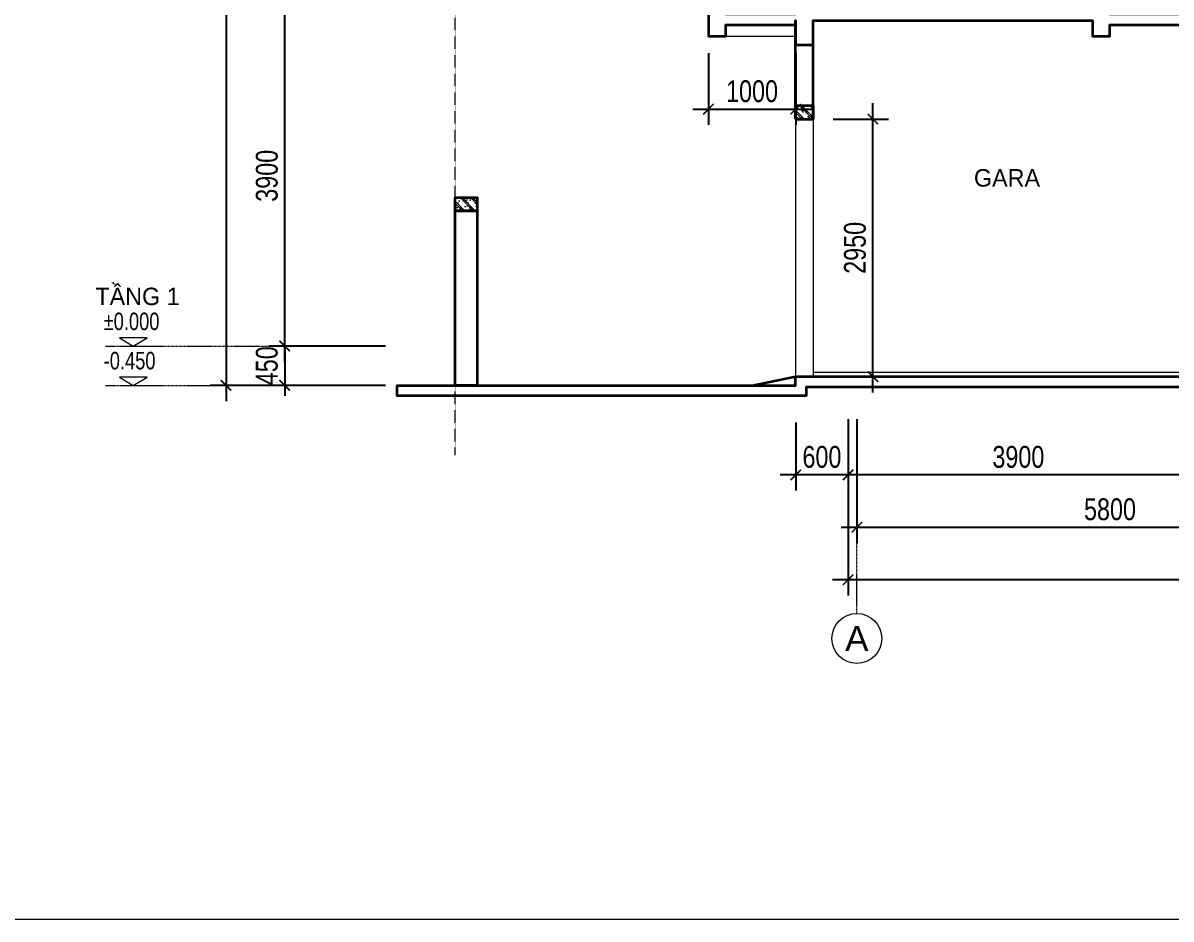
# Model space of a CAD drawing. Header units: millimetres. Extents: x 33748 to 451939, y -263262 to 62681.
# Drawn here: x 401792 to 414945, y 22261 to 32521 of the extents above; entities that cross this region are included whole.
import ezdxf
from ezdxf.enums import TextEntityAlignment as Align

# ---------------------------------------------------------------- set-up
doc = ezdxf.new("R2010")
doc.units = ezdxf.units.MM
doc.header["$PDMODE"] = 98
doc.linetypes.add('CENTER', pattern=[50.8, 31.75, -6.35, 6.35, -6.35])
doc.linetypes.add('HIDDEN', pattern=[0.375, 0.25, -0.125])
doc.layers.get('Defpoints').update_dxf_attribs({"color": 202, "lineweight": 13})
for name, color, linetype, lineweight in [('-CENTER', 143, 'CENTER', 13), ('-CONCRETE', 1, 'Continuous', 35), ('-DIM', 9, 'Continuous', 13), ('-DOOR', 137, 'Continuous', 9), ('-HATCH', 8, 'Continuous', 5), ('-KH', 143, 'Continuous', 13), ('-LINE1', 7, 'Continuous', 18), ('-RANH GIOI KHU DAT', 12, 'CENTER', 18), ('-TEXT', 7, 'Continuous', 15), ('-WALL', 4, 'Continuous', 35)]:
    doc.layers.add(name, color=color, linetype=linetype, lineweight=lineweight)
doc.layers.add('12. NET DIM', color=9, linetype='Continuous')
doc.layers.add('TEXT25', color=2, linetype='Continuous')
doc.styles.add('1', font='arial.ttf')
doc.styles.add('AVANH', font='', dxfattribs={"width": 0.8})
doc.styles.add('SVN_AVO_thuong', font='')
doc.styles.add('vnavanth', font='', dxfattribs={"width": 0.8})
doc.styles.get('AVANH').set_extended_font_data('.VnAvantH')
doc.styles.get('SVN_AVO_thuong').set_extended_font_data('SVN-Avo')
doc.styles.get('vnavanth').set_extended_font_data('.VnAvantH')
doc.dimstyles.new('C_100A3', dxfattribs={"dimscale": 100, "dimtxt": 2.5, "dimasz": 1.2, "dimexe": 1.8, "dimexo": 0, "dimgap": 0.75, "dimtad": 1, "dimdec": 0, "dimzin": 0, "dimdsep": 46, "dimtxsty": 'AVANH', "dimblk": 'ARCHTICK', "dimcen": 0, "dimdle": 1.8, "dimclrd": 256, "dimclre": 256, "dimclrt": 7, "dimadec": 0, "dimazin": 0, "dimtfac": 0.0001, "dimtdec": 0, "dimtix": 1, "dimtmove": 2, "dimatfit": 3, "dimldrblk": 'ARCHTICK', "dimfxl": 1.8, "dimtolj": 1, "dimtzin": 0, "dimarcsym": 0})

# ---------------------------------------------------------------- blocks, each defined once
blk = doc.blocks.new('_ARCHTICK')
at = {"const_width": 0.15}
blk.add_lwpolyline([(-0.5, -0.5), (0.5, 0.5)], dxfattribs=at)
blk = doc.blocks.new('*D555')
at = {"layer": '-DIM', "lineweight": -2, "transparency": 16777216}
for p, q in [((404791, 28641), (404791, 32901)), ((405945, 32721), (404611, 32721)), ((405945, 28821), (404611, 28821))]:
    blk.add_line(p, q, dxfattribs=at)
at = {"layer": 'Defpoints', "color": 0, "transparency": 16777216}
for p in [(404791, 32721), (405945, 32721), (405945, 28821)]:
    blk.add_point(p, dxfattribs=at)
at = {"layer": '-DIM', "lineweight": -2, "transparency": 16777216, "xscale": 120, "yscale": 120, "zscale": 120}
for p, rotation in [((404791, 32721), 90), ((404791, 28821), 270)]:
    blk.add_blockref('_ARCHTICK', p, dxfattribs=dict(at, rotation=rotation))
at = {"layer": '-DIM', "color": 7, "transparency": 16777216, "insert": (404587, 30771), "char_height": 250, "attachment_point": 5, "rotation": 90, "style": 'AVANH'}
blk.add_mtext('\\A1;3900', dxfattribs=at)
blk = doc.blocks.new('*D558')
at = {"layer": '-DIM', "lineweight": -2, "transparency": 16777216}
for p, q in [((404119, 40301), (404119, 28191)), ((405945, 40121), (403939, 40121)), ((405945, 28371), (403939, 28371))]:
    blk.add_line(p, q, dxfattribs=at)
at = {"layer": 'Defpoints', "color": 0, "transparency": 16777216}
for p in [(405945, 40121), (404119, 28371), (405945, 28371)]:
    blk.add_point(p, dxfattribs=at)
at = {"layer": '-DIM', "lineweight": -2, "transparency": 16777216, "xscale": 120, "yscale": 120, "zscale": 120}
for p, rotation in [((404119, 40121), 90), ((404119, 28371), 270)]:
    blk.add_blockref('_ARCHTICK', p, dxfattribs=dict(at, rotation=rotation))
at = {"layer": '-DIM', "color": 7, "transparency": 16777216, "insert": (403915, 34246), "char_height": 250, "attachment_point": 5, "rotation": 90, "style": 'AVANH'}
blk.add_mtext('\\A1;11750', dxfattribs=at)
blk = doc.blocks.new('*D559')
at = {"layer": '-DIM', "lineweight": -2, "transparency": 16777216}
for p, q in [((404791, 28821), (404791, 28941)), ((405945, 28821), (404611, 28821)), ((404791, 28821), (404791, 28371)), ((405945, 28371), (404611, 28371)), ((404791, 28371), (404791, 28251))]:
    blk.add_line(p, q, dxfattribs=at)
at = {"layer": 'Defpoints', "color": 0, "transparency": 16777216}
for p in [(405945, 28821), (404791, 28371), (405945, 28371)]:
    blk.add_point(p, dxfattribs=at)
at = {"layer": '-DIM', "lineweight": -2, "transparency": 16777216, "xscale": 120, "yscale": 120, "zscale": 120}
for p, rotation in [((404791, 28821), 270), ((404791, 28371), 90)]:
    blk.add_blockref('_ARCHTICK', p, dxfattribs=dict(at, rotation=rotation))
at = {"layer": '-DIM', "color": 7, "transparency": 16777216, "insert": (404587, 28596), "char_height": 250, "attachment_point": 5, "rotation": 90, "style": 'AVANH'}
blk.add_mtext('\\A1;450', dxfattribs=at)
blk = doc.blocks.new('*D581')
at = {"layer": '12. NET DIM', "lineweight": -2, "transparency": 16777216}
for p, q in [((411346, 27986), (411346, 26566)), ((417146, 27986), (417146, 26566)), ((411166, 26746), (417326, 26746))]:
    blk.add_line(p, q, dxfattribs=at)
at = {"layer": 'Defpoints', "color": 0, "transparency": 16777216}
for p in [(411346, 27986), (417146, 27986), (417146, 26746)]:
    blk.add_point(p, dxfattribs=at)
at = {"layer": '12. NET DIM', "lineweight": -2, "transparency": 16777216, "xscale": 120, "yscale": 120, "zscale": 120, "rotation": 180}
blk.add_blockref('_ARCHTICK', (411346, 26746), dxfattribs=at)
at = {"layer": '12. NET DIM', "lineweight": -2, "transparency": 16777216, "xscale": 120, "yscale": 120, "zscale": 120}
blk.add_blockref('_ARCHTICK', (417146, 26746), dxfattribs=at)
at = {"layer": '12. NET DIM', "color": 7, "transparency": 16777216, "insert": (414246, 26951), "char_height": 250, "attachment_point": 5, "style": 'AVANH'}
blk.add_mtext('\\A1;5800', dxfattribs=at)
blk = doc.blocks.new('*D584')
at = {"layer": '12. NET DIM', "lineweight": -2, "transparency": 16777216}
for p, q in [((411246, 27986), (411246, 25966)), ((424746, 27986), (424746, 25966)), ((424926, 26146), (411066, 26146))]:
    blk.add_line(p, q, dxfattribs=at)
at = {"layer": 'Defpoints', "color": 0, "transparency": 16777216}
for p in [(411246, 27986), (424746, 27986), (411246, 26146)]:
    blk.add_point(p, dxfattribs=at)
at = {"layer": '12. NET DIM', "lineweight": -2, "transparency": 16777216, "xscale": 120, "yscale": 120, "zscale": 120, "rotation": 180}
blk.add_blockref('_ARCHTICK', (411246, 26146), dxfattribs=at)
at = {"layer": '12. NET DIM', "lineweight": -2, "transparency": 16777216, "xscale": 120, "yscale": 120, "zscale": 120}
blk.add_blockref('_ARCHTICK', (424746, 26146), dxfattribs=at)
at = {"layer": '12. NET DIM', "color": 7, "transparency": 16777216, "insert": (417996, 26351), "char_height": 250, "attachment_point": 5, "style": 'AVANH'}
blk.add_mtext('\\A1;13500', dxfattribs=at)
blk = doc.blocks.new('*D591')
at = {"layer": '12. NET DIM', "lineweight": -2, "transparency": 16777216}
for p, q in [((411246, 27986), (411246, 27166)), ((415146, 27986), (415146, 27166)), ((415326, 27346), (411066, 27346))]:
    blk.add_line(p, q, dxfattribs=at)
at = {"layer": 'Defpoints', "color": 0, "transparency": 16777216}
for p in [(411246, 27986), (415146, 27986), (411246, 27346)]:
    blk.add_point(p, dxfattribs=at)
at = {"layer": '12. NET DIM', "lineweight": -2, "transparency": 16777216, "xscale": 120, "yscale": 120, "zscale": 120, "rotation": 180}
blk.add_blockref('_ARCHTICK', (411246, 27346), dxfattribs=at)
at = {"layer": '12. NET DIM', "lineweight": -2, "transparency": 16777216, "xscale": 120, "yscale": 120, "zscale": 120}
blk.add_blockref('_ARCHTICK', (415146, 27346), dxfattribs=at)
at = {"layer": '12. NET DIM', "color": 7, "transparency": 16777216, "insert": (413196, 27551), "char_height": 250, "attachment_point": 5, "style": 'AVANH'}
blk.add_mtext('\\A1;3900', dxfattribs=at)
blk = doc.blocks.new('*D592')
at = {"layer": '12. NET DIM', "lineweight": -2, "transparency": 16777216}
for p, q in [((410646, 27946), (410646, 27166)), ((411246, 27946), (411246, 27166)), ((411426, 27346), (410466, 27346))]:
    blk.add_line(p, q, dxfattribs=at)
at = {"layer": 'Defpoints', "color": 0, "transparency": 16777216}
for p in [(410646, 27946), (411246, 27946), (410646, 27346)]:
    blk.add_point(p, dxfattribs=at)
at = {"layer": '12. NET DIM', "lineweight": -2, "transparency": 16777216, "xscale": 120, "yscale": 120, "zscale": 120, "rotation": 180}
blk.add_blockref('_ARCHTICK', (410646, 27346), dxfattribs=at)
at = {"layer": '12. NET DIM', "lineweight": -2, "transparency": 16777216, "xscale": 120, "yscale": 120, "zscale": 120}
blk.add_blockref('_ARCHTICK', (411246, 27346), dxfattribs=at)
at = {"layer": '12. NET DIM', "color": 7, "transparency": 16777216, "insert": (410946, 27551), "char_height": 250, "attachment_point": 5, "style": 'AVANH'}
blk.add_mtext('\\A1;600', dxfattribs=at)
blk = doc.blocks.new('*D601')
at = {"layer": '12. NET DIM', "lineweight": -2, "transparency": 16777216}
for p, q in [((409645, 32176), (409645, 31354)), ((410645, 32176), (410645, 31354)), ((409465, 31534), (410825, 31534))]:
    blk.add_line(p, q, dxfattribs=at)
at = {"layer": 'Defpoints', "color": 0, "transparency": 16777216}
for p in [(409645, 32176), (410645, 32176), (410645, 31534)]:
    blk.add_point(p, dxfattribs=at)
at = {"layer": '12. NET DIM', "lineweight": -2, "transparency": 16777216, "xscale": 120, "yscale": 120, "zscale": 120, "rotation": 180}
blk.add_blockref('_ARCHTICK', (409645, 31534), dxfattribs=at)
at = {"layer": '12. NET DIM', "lineweight": -2, "transparency": 16777216, "xscale": 120, "yscale": 120, "zscale": 120}
blk.add_blockref('_ARCHTICK', (410645, 31534), dxfattribs=at)
at = {"layer": '12. NET DIM', "color": 7, "transparency": 16777216, "insert": (410145, 31738), "char_height": 250, "attachment_point": 5, "style": 'AVANH'}
blk.add_mtext('\\A1;1000', dxfattribs=at)
blk = doc.blocks.new('*D610')
at = {"layer": '12. NET DIM', "lineweight": -2, "transparency": 16777216}
for p, q in [((411530, 28291), (411530, 31601)), ((411074, 31421), (411710, 31421)), ((411074, 28471), (411710, 28471))]:
    blk.add_line(p, q, dxfattribs=at)
at = {"layer": 'Defpoints', "color": 0, "transparency": 16777216}
for p in [(411074, 31421), (411530, 31421), (411074, 28471)]:
    blk.add_point(p, dxfattribs=at)
at = {"layer": '12. NET DIM', "lineweight": -2, "transparency": 16777216, "xscale": 120, "yscale": 120, "zscale": 120}
for p, rotation in [((411530, 31421), 90), ((411530, 28471), 270)]:
    blk.add_blockref('_ARCHTICK', p, dxfattribs=dict(at, rotation=rotation))
at = {"layer": '12. NET DIM', "color": 7, "transparency": 16777216, "insert": (411325, 29946), "char_height": 250, "attachment_point": 5, "rotation": 90, "style": 'AVANH'}
blk.add_mtext('\\A1;2950', dxfattribs=at)

msp = doc.modelspace()

# ---------------------------------------------------------------- hatches: boundary and pattern name
at = {"layer": '-HATCH'}
h = msp.add_hatch(dxfattribs=at)
h.set_pattern_fill('CHAU-02', color=256, scale=20, pattern_type=2)
h.set_pattern_definition([(50, (101060.62, 62318.51), (143.452037, -12.550427), [15, -165]), (355, (101060.62, 62318.51), (-27.75027, 150.43843), [12, -132]), (100.4514, (101072.58, 62317.47), (115.701876, 137.88791), [12.74804, -140.22842]), (46.1842, (101060.62, 62358.51), (213.44821, -33.1038), [22.5, -247.5]), (96.6356, (101078.4, 62355.76), (186.93254, 194.82357), [19.12206, -210.3426]), (351.1842, (101060.62, 62358.51), (186.93239, 194.82372), [18, -198]), (21, (101080.62, 62348.51), (119.38141, -80.52378), [15, -165]), (226, (101080.62, 62348.51), (134.376424, -73.10796), [12, -132]), (71.4514, (101090.57, 62341.8), (168.044526, 64.5061), [12.74804, -140.22842]), (67.5, (101060.623, 62318.514), (-31.183237, 58.874892), [0, -130.4, 0, -134, 0, -132.5]), (4.5, (101060.62, 62318.514), (56.670185, 76.020638), [0, -76.4, 0, -127.4, 0, -50.5]), (327.5, (101016.023, 62318.514), (106.764487, -4.510974), [0, -50, 0, -156, 0, -207]), (317.5, (100996.02, 62318.51), (116.637234, 20.020996), [0, -65, 0, -103.6, 0, -147]), (315, (101060.62, 62318.51), (60.104076, 60.104076), []), (315, (101060.62, 62343.01), (60.104076, 60.104076), [])])
h.paths.add_polyline_path([(410844.7, 31571), (410644.7, 31571), (410644.7, 31421), (410844.7, 31421)])
h = msp.add_hatch(dxfattribs=at)
h.set_pattern_fill('CHAU-02', color=256, scale=20, pattern_type=2)
h.set_pattern_definition([(50, (112593.98, -4403.63), (143.452037, -12.550427), [15, -165]), (355, (112593.98, -4403.63), (-27.75027, 150.43843), [12, -132]), (100.4514, (112605.94, -4404.67), (115.701876, 137.88791), [12.74804, -140.22842]), (46.1842, (112593.98, -4363.63), (213.44821, -33.1038), [22.5, -247.5]), (96.6356, (112611.77, -4366.38), (186.93254, 194.82357), [19.12206, -210.3426]), (351.1842, (112593.98, -4363.63), (186.93239, 194.82372), [18, -198]), (21, (112613.98, -4373.63), (119.38141, -80.52378), [15, -165]), (226, (112613.98, -4373.63), (134.376424, -73.10796), [12, -132]), (71.4514, (112623.93, -4380.34), (168.044526, 64.5061), [12.74804, -140.22842]), (67.5, (112593.983, -4403.626), (-31.183237, 58.874892), [0, -130.4, 0, -134, 0, -132.5]), (4.5, (112593.98, -4403.626), (56.670185, 76.020638), [0, -76.4, 0, -127.4, 0, -50.5]), (327.5, (112549.383, -4403.626), (106.764487, -4.510974), [0, -50, 0, -156, 0, -207]), (317.5, (112529.38, -4403.63), (116.637234, 20.020996), [0, -65, 0, -103.6, 0, -147]), (315, (112593.98, -4403.63), (60.104076, 60.104076), []), (315, (112593.98, -4379.13), (60.104076, 60.104076), [])])
h.paths.add_polyline_path([(406994.7, 30521), (406744.7, 30521), (406744.7, 30371), (406994.7, 30371)])

# ---------------------------------------------------------------- linework, layer by layer
at = {"layer": '-CENTER', "ltscale": 0.1}
for p, q in [((402739.6, 28821), (405944.7, 28821)), ((402739.6, 28371), (405944.7, 28371)), ((411345.6, 25759.9), (411345.6, 27985.7))]:
    msp.add_line(p, q, dxfattribs=at)
at = {"layer": '-CONCRETE'}
for p, q in [((410644.7, 31421), (410644.7, 31571)), ((410844.7, 31571), (410844.7, 31421))]:
    msp.add_line(p, q, dxfattribs=at)
for points in [[(417044.7, 32621), (414244.7, 32621), (414244.7, 32671), (410644.7, 32671), (410644.7, 32621), (409844.7, 32621), (409844.7, 32671), (409644.7, 32671), (409644.7, 32371), (409844.7, 32371), (409844.7, 32501), (410644.7, 32501), (410644.7, 32551), (410644.7, 32551), (410644.7, 32271), (410844.7, 32271), (410844.7, 32551), (414044.7, 32551), (414044.7, 32371), (414244.7, 32371), (414244.7, 32501), (417044.7, 32501)], [(410144.7, 28371), (410644.7, 28471)]]:
    msp.add_lwpolyline(points, dxfattribs=at)
for points in [[(410644.7, 31421), (410844.7, 31421), (410844.7, 31571), (410644.7, 31571)], [(406744.7, 30521), (406994.7, 30521), (406994.7, 30371), (406744.7, 30371)]]:
    msp.add_lwpolyline(points, close=True, dxfattribs=at)
at = {"layer": '-CONCRETE', "elevation": 0}
msp.add_lwpolyline([(430753.9, 28251), (426624.7, 28251), (426624.7, 28601), (424625, 28601), (424625, 28651), (417164.7, 28651), (417164.7, 28351), (410764.7, 28351), (410764.7, 28251), (406080.1, 28251), (406080.1, 28371), (410644.7, 28371), (410644.7, 28471), (417044.7, 28471), (417044.7, 28771), (424745, 28771), (424745, 28721), (426744.7, 28721), (426744.7, 28371), (430753.9, 28371)], close=True, dxfattribs=at)
at = {"layer": '-DOOR'}
for p, q in [((410644.7, 31421), (410644.7, 28471, 0)), ((410844.7, 31421), (410844.7, 28471, 0))]:
    msp.add_line(p, q, dxfattribs=at)
at = {"layer": '-HATCH'}
msp.add_lwpolyline([(409844.7, 32371), (410644.7, 32371)], dxfattribs=at)
at = {"layer": '-KH'}
for p, q in [((402906.9, 28821), (403206.9, 28821)), ((402906.9, 28371), (403206.9, 28371))]:
    msp.add_line(p, q, dxfattribs=at)
for points in [[(403216, 28917), (402897.8, 28917), (403056.9, 28821)], [(403216, 28467), (402897.8, 28467), (403056.9, 28371)]]:
    msp.add_lwpolyline(points, close=True, dxfattribs=at)
msp.add_circle((411345.6, 25473.6), 286.3, dxfattribs=at)
for points in [[(403056.9, 28821), (403056.9, 28917), (403216, 28917), (403056.9, 28821)], [(403056.9, 28371), (403056.9, 28467), (403216, 28467), (403056.9, 28371)]]:
    msp.add_solid(points, dxfattribs=at)
at = {"layer": '-LINE1', "elevation": 0}
msp.add_lwpolyline([(410844.7, 28521), (417044.7, 28521)], dxfattribs=at)
at = {"layer": '-RANH GIOI KHU DAT', "linetype": 'HIDDEN', "ltscale": 10}
msp.add_lwpolyline([(406744.7, 27573), (406744.7, 43851.5)], dxfattribs=at)
at = {"layer": '-WALL'}
for p, q in [((410644.7, 31571), (410644.7, 32501)), ((410844.7, 31571), (410844.7, 32501))]:
    msp.add_line(p, q, dxfattribs=at)
msp.add_lwpolyline([(406744.7, 30371), (406994.7, 30371), (406994.7, 28371), (406744.7, 28371)], close=True, dxfattribs=at)
at = {"layer": 'Defpoints'}
msp.add_lwpolyline([(400085.9, 22260.6), (431585.9, 22260.6), (431585.9, 44535.6), (400085.9, 44535.6)], close=True, dxfattribs=at)

# ---------------------------------------------------------------- texts
at = {"layer": '-TEXT', "color": 2, "style": 'vnavanth'}
msp.add_text('TÇNG 1', height=199.96, dxfattribs=at).set_placement((402622.2, 29290.3))
at = {"layer": '-TEXT', "style": '1', "width": 0.75}
for s, p in [('%%P0.000', (402716.9, 29004.3)), ('-0.450', (402716.9, 28554.3))]:
    msp.add_text(s, height=200, dxfattribs=at).set_placement(p)
at = {"layer": '-TEXT', "color": 2, "style": '1'}
msp.add_text('A', height=286.3, dxfattribs=at).set_placement((411345.6, 25473.6), align=Align.MIDDLE_CENTER)
at = {"layer": 'TEXT25', "style": 'SVN_AVO_thuong'}
msp.add_text('GARA', height=200, rotation=360, dxfattribs=at).set_placement((412687.1, 30647.3))

# ---------------------------------------------------------------- dimensions: what is measured, and where the dimension line sits
at = {"layer": '-DIM'}
for base, p1, p2, picture, middle in [((404119.1, 28371, 0), (405944.7, 40121, 0), (405944.7, 28371, 0), '*D558', (403914.8, 34246, 0)), ((404791.1, 32721, 0), (405944.7, 28821, 0), (405944.7, 32721, 0), '*D555', (404586.8, 30771, 0)), ((404791.1, 28371, 0), (405944.7, 28821, 0), (405944.7, 28371, 0), '*D559', (404586.8, 28596, 0))]:
    dim = msp.add_linear_dim(base=base, p1=p1, p2=p2, angle=90, dimstyle='C_100A3', dxfattribs=at)
    dim.commit()
    dim.dimension.update_dxf_attribs({"geometry": picture, "text_midpoint": middle})
at = {"layer": '12. NET DIM'}
for base, p1, p2, picture, middle in [((410644.7, 31534.1), (409644.7, 32176.3), (410644.7, 32176.3), '*D601', (410144.7, 31738.4)), ((410645.6, 27346.5), (411245.6, 27946.5), (410645.6, 27946.5), '*D592', (410945.6, 27550.8)), ((411245.6, 26146.5), (424745.9, 27985.7), (411245.6, 27985.7), '*D584', (417995.7, 26350.8)), ((411245.6, 27346.5), (415145.6, 27985.7), (411245.6, 27985.7), '*D591', (413195.6, 27550.8)), ((417145.6, 26746.5), (411345.6, 27985.7), (417145.6, 27985.7), '*D581', (414245.6, 26950.8))]:
    dim = msp.add_linear_dim(base=base, p1=p1, p2=p2, dimstyle='C_100A3', dxfattribs=at)
    dim.commit()
    dim.dimension.update_dxf_attribs({"geometry": picture, "text_midpoint": middle})
dim = msp.add_linear_dim(base=(411529.7, 31421), p1=(411073.6, 28471), p2=(411073.6, 31421), angle=90, dimstyle='C_100A3', dxfattribs=at)
dim.commit()
dim.dimension.update_dxf_attribs({"geometry": '*D610', "text_midpoint": (411325.4, 29946)})

doc.saveas('drawing.dxf')
